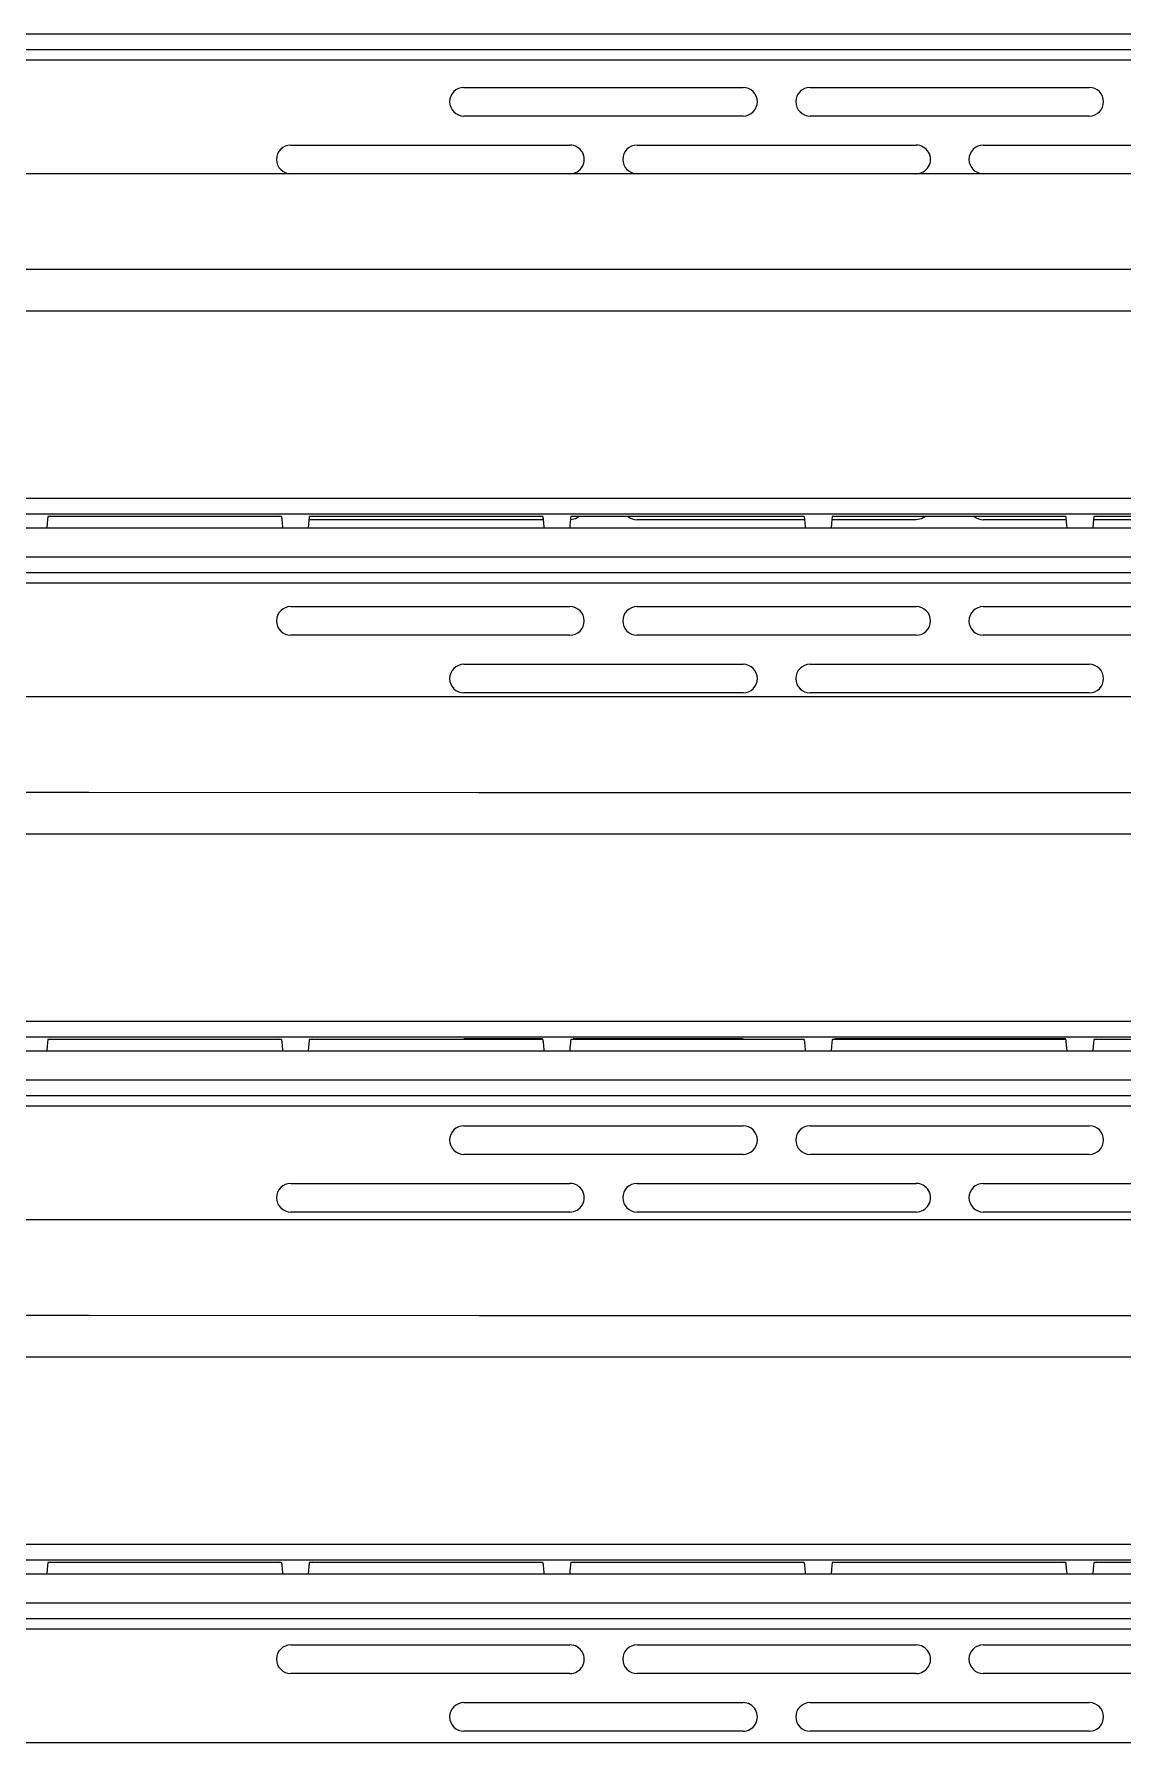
# Model space of a CAD drawing. Header units: millimetres. Extents: x 126 to 938, y 244 to 707.
# Drawn here: x 822.92 to 827.41, y 266.89 to 273.95 of the extents above; entities that cross this region are included whole.
import ezdxf

# ---------------------------------------------------------------- set-up
doc = ezdxf.new("R2010")
doc.units = ezdxf.units.MM

msp = doc.modelspace()

# ---------------------------------------------------------------- linework, layer by layer
at = {"color": 7, "linetype": 'Continuous', "lineweight": 25}
for p, q in [((821.8195, 273.8421), (828.8508, 273.8421)), ((824.6903, 273.7282), (825.8421, 273.7282)), ((826.119, 273.7282), (827.2709, 273.7282)), ((825.8421, 273.6101), (824.6903, 273.6101)), ((827.2709, 273.6101), (826.119, 273.6101)), ((823.9759, 273.4901), (825.1278, 273.4901)), ((825.4046, 273.4901), (826.5565, 273.4901)), ((826.8334, 273.4901), (827.9853, 273.4901)), ((828.8508, 273.3716), (822.1396, 273.3716)), ((825.1278, 273.372), (823.9759, 273.372)), ((826.5565, 273.372), (825.4046, 273.372)), ((827.9853, 273.372), (826.8334, 273.372)), ((822.9855, 271.9577), (823.9243, 271.9577)), ((825.0171, 271.9432), (824.0507, 271.9432)), ((824.0641, 271.9577), (825.0027, 271.9577)), ((825.1432, 271.9577), (826.0815, 271.9577)), ((826.0958, 271.9432), (825.4046, 271.9432)), ((826.5565, 271.9432), (826.2089, 271.9432)), ((826.2226, 271.9577), (827.1607, 271.9577)), ((827.1749, 271.9432), (826.8334, 271.9432)), ((827.9853, 271.9432), (827.2884, 271.9432)), ((827.3022, 271.9577), (828.2401, 271.9577)), ((822.9688, 271.9093), (822.8648, 271.9093)), ((823.9423, 271.9093), (822.9688, 271.9093)), ((824.0473, 271.9093), (823.9423, 271.9093)), ((825.0205, 271.9093), (824.0473, 271.9093)), ((825.1263, 271.9093), (825.0205, 271.9093)), ((826.0992, 271.9093), (825.1263, 271.9093)), ((826.2055, 271.9093), (826.0992, 271.9093)), ((827.1783, 271.9093), (826.2055, 271.9093)), ((827.285, 271.9093), (827.1783, 271.9093)), ((828.2576, 271.9093), (827.285, 271.9093)), ((821.8195, 271.6831), (828.8508, 271.6831)), ((823.9759, 271.5851), (825.1278, 271.5851)), ((825.4046, 271.5851), (826.5565, 271.5851)), ((826.8334, 271.5851), (827.9853, 271.5851)), ((825.1278, 271.467), (823.9759, 271.467)), ((826.5565, 271.467), (825.4046, 271.467)), ((827.9853, 271.467), (826.8334, 271.467)), ((824.6903, 271.347), (825.8421, 271.347)), ((826.119, 271.347), (827.2709, 271.347)), ((828.8508, 271.2126), (822.1396, 271.2126)), ((825.8421, 271.2288), (824.6903, 271.2288)), ((827.2709, 271.2288), (826.119, 271.2288)), ((822.9855, 269.7987), (823.9243, 269.7987)), ((824.0641, 269.7987), (825.0027, 269.7987)), ((825.0163, 269.8001), (824.6903, 269.8001)), ((825.8421, 269.8001), (825.1409, 269.8001)), ((825.1432, 269.7987), (826.0815, 269.7987)), ((827.1741, 269.8001), (826.2203, 269.8001)), ((826.2226, 269.7987), (827.1607, 269.7987)), ((827.3022, 269.7987), (828.2401, 269.7987)), ((822.9688, 269.7503), (822.8648, 269.7503)), ((823.9423, 269.7503), (822.9688, 269.7503)), ((824.0473, 269.7503), (823.9423, 269.7503)), ((825.0205, 269.7503), (824.0473, 269.7503)), ((825.1263, 269.7503), (825.0205, 269.7503)), ((826.0992, 269.7503), (825.1263, 269.7503)), ((826.2055, 269.7503), (826.0992, 269.7503)), ((827.1783, 269.7503), (826.2055, 269.7503)), ((827.285, 269.7503), (827.1783, 269.7503)), ((828.2576, 269.7503), (827.285, 269.7503)), ((821.8195, 269.5241), (828.8508, 269.5241)), ((824.6903, 269.442), (825.8421, 269.442)), ((826.119, 269.442), (827.2709, 269.442)), ((825.8421, 269.3238), (824.6903, 269.3238)), ((827.2709, 269.3238), (826.119, 269.3238)), ((823.9759, 269.2038), (825.1278, 269.2038)), ((825.4046, 269.2038), (826.5565, 269.2038)), ((826.8334, 269.2038), (827.9853, 269.2038)), ((828.8508, 269.0536), (822.1396, 269.0536)), ((825.1278, 269.0857), (823.9759, 269.0857)), ((826.5565, 269.0857), (825.4046, 269.0857)), ((827.9853, 269.0857), (826.8334, 269.0857)), ((822.9855, 267.6397), (823.9243, 267.6397)), ((824.0641, 267.6397), (825.0027, 267.6397)), ((825.1432, 267.6397), (826.0815, 267.6397)), ((826.2226, 267.6397), (827.1607, 267.6397)), ((827.3022, 267.6397), (828.2401, 267.6397)), ((822.9688, 267.5913), (822.8648, 267.5913)), ((823.9423, 267.5913), (822.9688, 267.5913)), ((824.0473, 267.5913), (823.9423, 267.5913)), ((825.0205, 267.5913), (824.0473, 267.5913)), ((825.1263, 267.5913), (825.0205, 267.5913)), ((826.0992, 267.5913), (825.1263, 267.5913)), ((826.2055, 267.5913), (826.0992, 267.5913)), ((827.1783, 267.5913), (826.2055, 267.5913)), ((827.285, 267.5913), (827.1783, 267.5913)), ((828.2576, 267.5913), (827.285, 267.5913)), ((821.8195, 267.3651), (828.8508, 267.3651)), ((823.9759, 267.2988), (825.1278, 267.2988)), ((825.4046, 267.2988), (826.5565, 267.2988)), ((826.8334, 267.2988), (827.9853, 267.2988)), ((825.1278, 267.1807), (823.9759, 267.1807)), ((826.5565, 267.1807), (825.4046, 267.1807)), ((827.9853, 267.1807), (826.8334, 267.1807)), ((824.6903, 267.0607), (825.8421, 267.0607)), ((826.119, 267.0607), (827.2709, 267.0607)), ((825.8421, 266.9426), (824.6903, 266.9426)), ((827.2709, 266.9426), (826.119, 266.9426)), ((828.8508, 266.8946), (822.1396, 266.8946))]:
    msp.add_line(p, q, dxfattribs=at)
at = {"color": 7, "linetype": 'Continuous', "lineweight": 25, "flags": 128}
for points in [[(828.8508, 273.948), (826.1557, 273.948), (823.4624, 273.948), (820.7727, 273.948)], [(820.9033, 273.8848), (823.5497, 273.8848), (826.1994, 273.8848), (828.8508, 273.8848)], [(828.8508, 272.9759), (826.8007, 272.9759), (824.7514, 272.9759), (823.1421, 272.9759), (821.5342, 272.976)], [(821.5253, 272.8058), (823.9651, 272.8058), (826.4073, 272.8057), (828.8508, 272.8057)], [(828.8508, 272.0314), (826.4072, 272.0314), (823.965, 272.0314), (821.5253, 272.0314)], [(821.5294, 271.9681), (823.9677, 271.9681), (826.4086, 271.9681), (828.8508, 271.9681)], [(822.9735, 271.9566), (822.9708, 271.9301), (822.9688, 271.9093)], [(825.1661, 271.9574), (825.1504, 271.9477), (825.1297, 271.9433)], [(826.2103, 271.9566), (826.2076, 271.9301), (826.2055, 271.9093)], [(826.5949, 271.9574), (826.5791, 271.9477), (826.5565, 271.9432)], [(827.2897, 271.9566), (827.2871, 271.9301), (827.285, 271.9093)], [(828.8508, 271.789), (826.1557, 271.789), (823.4624, 271.789), (820.7727, 271.789)], [(820.9033, 271.7258), (823.5497, 271.7258), (826.1994, 271.7258), (828.8508, 271.7258)], [(828.8508, 270.8169), (826.8007, 270.8169), (824.7514, 270.8169), (823.1421, 270.817), (821.5342, 270.817)], [(821.5253, 270.6468), (823.9651, 270.6468), (826.4073, 270.6467), (828.8508, 270.6467)], [(828.8508, 269.8724), (826.4072, 269.8724), (823.965, 269.8724), (821.5253, 269.8724)], [(821.5294, 269.8091), (823.9677, 269.8091), (826.4086, 269.8091), (828.8508, 269.8091)], [(822.9735, 269.7976), (822.9708, 269.7711), (822.9688, 269.7503)], [(826.2103, 269.7976), (826.2076, 269.7711), (826.2055, 269.7503)], [(827.2897, 269.7976), (827.2871, 269.7711), (827.285, 269.7503)], [(828.8508, 269.63), (826.1536, 269.63), (823.4582, 269.63), (820.7664, 269.63)], [(821.4207, 269.5668), (823.8951, 269.5668), (826.3723, 269.5668), (828.8508, 269.5668)], [(828.8508, 268.6579), (826.8007, 268.6579), (824.7514, 268.6579), (823.1421, 268.658), (821.5342, 268.658)], [(821.5253, 268.4878), (823.9651, 268.4878), (826.4073, 268.4877), (828.8508, 268.4877)], [(828.8508, 267.7134), (826.4072, 267.7134), (823.965, 267.7134), (821.5253, 267.7134)], [(821.5294, 267.6501), (823.9677, 267.6501), (826.4086, 267.6501), (828.8508, 267.6501)], [(822.9735, 267.6386), (822.9708, 267.6121), (822.9688, 267.5913)], [(826.2103, 267.6386), (826.2076, 267.6121), (826.2055, 267.5913)], [(827.2897, 267.6386), (827.2871, 267.6121), (827.285, 267.5913)], [(828.8508, 267.471), (826.1557, 267.471), (823.4624, 267.471), (820.7727, 267.471)], [(820.9033, 267.4078), (823.5497, 267.4078), (826.1994, 267.4078), (828.8508, 267.4078)]]:
    msp.add_lwpolyline(points, dxfattribs=at)
at = {"color": 7, "linetype": 'Continuous', "lineweight": 25}
for centre, radius, start, end in [((824.6903, 273.6692), 0.0591, 90.00028, 179.99972), ((825.8421, 273.6692), 0.0591, 270, 90), ((826.119, 273.6692), 0.0591, 90.00028, 179.99972), ((827.2709, 273.6692), 0.0591, 270.00578, 89.99422), ((824.6903, 273.6692), 0.0591, 180.00028, 269.99972), ((826.119, 273.6692), 0.0591, 180.00028, 269.99972), ((823.9759, 273.431), 0.0591, 90.00028, 179.99683), ((825.1278, 273.431), 0.0591, 269.99855, 90.00145), ((825.4046, 273.431), 0.0591, 90.00606, 179.99683), ((826.5565, 273.431), 0.0591, 269.99855, 90.00145), ((826.8334, 273.431), 0.0591, 90.00028, 179.99683), ((823.9759, 273.431), 0.0591, 180.00028, 269.99972), ((825.4046, 273.431), 0.0591, 180.00028, 269.99394), ((826.8334, 273.431), 0.0591, 180.00028, 269.99972), ((825.4046, 272.0023), 0.059, 230.19479, 270.00377), ((826.8334, 272.0023), 0.059, 230.19479, 270.00955), ((823.9759, 271.526), 0.0591, 90.00028, 179.99972), ((825.1278, 271.526), 0.0591, 270, 90), ((825.4046, 271.526), 0.0591, 90.00606, 179.99972), ((826.5565, 271.526), 0.0591, 270, 90), ((826.8334, 271.526), 0.0591, 90.00028, 179.99972), ((823.9759, 271.526), 0.0591, 180.00028, 269.99972), ((825.4046, 271.526), 0.0591, 180.00028, 269.99394), ((826.8334, 271.526), 0.0591, 180.00028, 269.99972), ((824.6903, 271.2879), 0.0591, 90.00028, 179.99972), ((825.8421, 271.2879), 0.0591, 270, 90), ((826.119, 271.2879), 0.0591, 90.00028, 179.99972), ((827.2709, 271.2879), 0.0591, 270.00578, 89.99422), ((824.6903, 271.2879), 0.0591, 180.00028, 269.99972), ((826.119, 271.2879), 0.0591, 180.00028, 269.99972), ((824.6903, 269.3829), 0.0591, 90.00028, 179.99972), ((825.8421, 269.3829), 0.0591, 270, 90), ((826.119, 269.3829), 0.0591, 90.00028, 179.99972), ((827.2709, 269.3829), 0.0591, 270.00578, 89.99422), ((824.6903, 269.3829), 0.0591, 180.00028, 269.99972), ((826.119, 269.3829), 0.0591, 180.00028, 269.99972), ((823.9759, 269.1448), 0.0591, 90.00028, 179.99972), ((825.1278, 269.1448), 0.0591, 269.99711, 90.00289), ((825.4046, 269.1448), 0.0591, 90.00606, 179.99972), ((826.5565, 269.1448), 0.0591, 269.99711, 90.00289), ((826.8334, 269.1448), 0.0591, 90.00028, 179.99972), ((823.9759, 269.1448), 0.059, 179.99619, 270.0096), ((825.4046, 269.1448), 0.059, 179.99619, 270.00381), ((826.8334, 269.1448), 0.059, 179.99619, 270.0096), ((823.9759, 267.2398), 0.0591, 90.00028, 179.99972), ((825.1278, 267.2398), 0.0591, 269.99711, 90.00289), ((825.4046, 267.2398), 0.0591, 90.00606, 179.99972), ((826.5565, 267.2398), 0.0591, 269.99711, 90.00289), ((826.8334, 267.2398), 0.0591, 90.00028, 179.99972), ((823.9759, 267.2398), 0.0591, 180.00606, 269.99972), ((825.4046, 267.2398), 0.0591, 180.00606, 269.99394), ((826.8334, 267.2398), 0.0591, 180.00606, 269.99972), ((824.6903, 267.0017), 0.0591, 90.00028, 179.99394), ((825.8421, 267.0017), 0.0591, 269.99711, 90.00289), ((826.119, 267.0017), 0.0591, 90.00028, 179.99394), ((827.2709, 267.0017), 0.0591, 270.00289, 89.99711), ((824.6903, 267.0017), 0.0591, 180.00028, 269.99972), ((826.119, 267.0017), 0.0591, 180.00028, 269.99972)]:
    msp.add_arc(centre, radius, start, end, dxfattribs=at)
for points, knots in [([(822.9855, 271.9577), (822.984, 271.9576), (822.9811, 271.9576), (822.9775, 271.9575), (822.9752, 271.9571), (822.9739, 271.957), (822.9736, 271.9567), (822.9735, 271.9566)], [0, 0, 0, 0, 0.371873, 0.700945, 0.893748, 0.964664, 1, 1, 1, 1]), ([(823.9376, 271.9565), (823.9375, 271.9566), (823.9371, 271.9569), (823.9357, 271.9571), (823.9338, 271.9573), (823.9315, 271.9575), (823.9284, 271.9576), (823.926, 271.9576), (823.9243, 271.9577)], [0, 0, 0, 0, 0.038411, 0.115283, 0.304392, 0.4619, 0.636481, 1, 1, 1, 1]), ([(823.9376, 271.9565), (823.9382, 271.9512), (823.939, 271.9423), (823.9403, 271.9301), (823.9413, 271.9197), (823.942, 271.9128), (823.9423, 271.9093)], [0, 0, 0, 0, 0.340026, 0.559979, 0.779996, 1, 1, 1, 1]), ([(824.052, 271.9566), (824.0511, 271.9478), (824.0496, 271.932), (824.048, 271.9163), (824.0473, 271.9093)], [0, 0, 0, 0, 0.5599686, 1, 1, 1, 1]), ([(824.0641, 271.9577), (824.0626, 271.9576), (824.0598, 271.9576), (824.0561, 271.9575), (824.0537, 271.9571), (824.0525, 271.957), (824.0521, 271.9567), (824.052, 271.9566)], [0, 0, 0, 0, 0.370958, 0.700052, 0.892829, 0.964489, 1, 1, 1, 1]), ([(825.0158, 271.9565), (825.0157, 271.9566), (825.0153, 271.9569), (825.0139, 271.9571), (825.0121, 271.9573), (825.0097, 271.9575), (825.0067, 271.9576), (825.0043, 271.9576), (825.0027, 271.9577)], [0, 0, 0, 0, 0.0379312, 0.1142353, 0.3035139, 0.4612728, 0.6354254, 1, 1, 1, 1]), ([(825.0158, 271.9565), (825.0164, 271.9512), (825.0172, 271.9424), (825.0185, 271.9301), (825.0195, 271.9197), (825.0202, 271.9128), (825.0205, 271.9093)], [0, 0, 0, 0, 0.340011, 0.560032, 0.779979, 1, 1, 1, 1]), ([(825.131, 271.9566), (825.1301, 271.9478), (825.1285, 271.932), (825.127, 271.9163), (825.1263, 271.9093)], [0, 0, 0, 0, 0.560011, 1, 1, 1, 1]), ([(825.1432, 271.9577), (825.1417, 271.9576), (825.1388, 271.9576), (825.1351, 271.9574), (825.1327, 271.9571), (825.1315, 271.957), (825.1311, 271.9567), (825.131, 271.9566)], [0, 0, 0, 0, 0.370395, 0.699856, 0.892497, 0.964333, 1, 1, 1, 1]), ([(826.0945, 271.9565), (826.0944, 271.9566), (826.094, 271.9569), (826.0926, 271.9571), (826.0908, 271.9573), (826.0885, 271.9575), (826.0854, 271.9576), (826.0831, 271.9576), (826.0815, 271.9577)], [0, 0, 0, 0, 0.037289, 0.113001, 0.30272, 0.460187, 0.634191, 1, 1, 1, 1]), ([(826.0945, 271.9565), (826.095, 271.9512), (826.0959, 271.9424), (826.0971, 271.9301), (826.0982, 271.9197), (826.0989, 271.9128), (826.0992, 271.9093)], [0, 0, 0, 0, 0.339989, 0.560017, 0.779971, 1, 1, 1, 1]), ([(826.2226, 271.9577), (826.2211, 271.9576), (826.2182, 271.9576), (826.2144, 271.9574), (826.212, 271.9571), (826.2107, 271.957), (826.2104, 271.9567), (826.2103, 271.9566)], [0, 0, 0, 0, 0.369367, 0.69919, 0.891258, 0.963786, 1, 1, 1, 1]), ([(827.1736, 271.9565), (827.1734, 271.9566), (827.173, 271.9569), (827.1717, 271.9571), (827.1699, 271.9573), (827.1676, 271.9575), (827.1646, 271.9576), (827.1623, 271.9576), (827.1607, 271.9577)], [0, 0, 0, 0, 0.037665, 0.112306, 0.302575, 0.459787, 0.633706, 1, 1, 1, 1]), ([(827.1736, 271.9565), (827.1741, 271.9512), (827.175, 271.9424), (827.1762, 271.9301), (827.1772, 271.9197), (827.1779, 271.9128), (827.1783, 271.9093)], [0, 0, 0, 0, 0.339975, 0.559963, 0.780013, 1, 1, 1, 1]), ([(827.3022, 271.9577), (827.3007, 271.9576), (827.2977, 271.9576), (827.294, 271.9574), (827.2915, 271.9571), (827.2902, 271.9569), (827.2898, 271.9567), (827.2897, 271.9566)], [0, 0, 0, 0, 0.3687725, 0.6988978, 0.8908415, 0.9640351, 1, 1, 1, 1]), ([(822.9855, 269.7987), (822.984, 269.7986), (822.9811, 269.7986), (822.9775, 269.7984), (822.9752, 269.7981), (822.9739, 269.798), (822.9736, 269.7977), (822.9735, 269.7976)], [0, 0, 0, 0, 0.371865, 0.700926, 0.893692, 0.964665, 1, 1, 1, 1]), ([(823.9376, 269.7975), (823.9375, 269.7976), (823.9371, 269.7979), (823.9357, 269.7981), (823.9338, 269.7983), (823.9315, 269.7985), (823.9284, 269.7986), (823.926, 269.7986), (823.9243, 269.7987)], [0, 0, 0, 0, 0.038525, 0.115387, 0.304497, 0.461967, 0.636535, 1, 1, 1, 1]), ([(823.9376, 269.7975), (823.9382, 269.7921), (823.939, 269.7833), (823.9403, 269.7711), (823.9413, 269.7607), (823.942, 269.7538), (823.9423, 269.7503)], [0, 0, 0, 0, 0.339984, 0.559952, 0.780045, 1, 1, 1, 1]), ([(824.052, 269.7976), (824.0511, 269.7888), (824.0496, 269.773), (824.048, 269.7573), (824.0473, 269.7503)], [0, 0, 0, 0, 0.560058, 1, 1, 1, 1]), ([(824.0641, 269.7987), (824.0626, 269.7986), (824.0598, 269.7986), (824.0561, 269.7985), (824.0537, 269.7981), (824.0525, 269.798), (824.0521, 269.7977), (824.052, 269.7976)], [0, 0, 0, 0, 0.371017, 0.700146, 0.892951, 0.964622, 1, 1, 1, 1]), ([(825.0158, 269.7975), (825.0157, 269.7976), (825.0153, 269.7979), (825.0139, 269.7981), (825.0121, 269.7983), (825.0097, 269.7985), (825.0067, 269.7986), (825.0043, 269.7986), (825.0027, 269.7987)], [0, 0, 0, 0, 0.03793, 0.114281, 0.303525, 0.461293, 0.635439, 1, 1, 1, 1]), ([(825.0158, 269.7975), (825.0164, 269.7922), (825.0172, 269.7834), (825.0185, 269.7711), (825.0195, 269.7607), (825.0202, 269.7538), (825.0205, 269.7503)], [0, 0, 0, 0, 0.340032, 0.559942, 0.779965, 1, 1, 1, 1]), ([(825.131, 269.7976), (825.1301, 269.7888), (825.1285, 269.773), (825.127, 269.7573), (825.1263, 269.7503)], [0, 0, 0, 0, 0.5600734, 1, 1, 1, 1]), ([(825.1432, 269.7987), (825.1417, 269.7986), (825.1388, 269.7986), (825.1351, 269.7984), (825.1327, 269.7981), (825.1315, 269.798), (825.1311, 269.7977), (825.131, 269.7976)], [0, 0, 0, 0, 0.370395, 0.699856, 0.892497, 0.964333, 1, 1, 1, 1]), ([(826.0945, 269.7975), (826.0944, 269.7976), (826.094, 269.7979), (826.0926, 269.7981), (826.0908, 269.7983), (826.0885, 269.7985), (826.0854, 269.7986), (826.0831, 269.7986), (826.0815, 269.7987)], [0, 0, 0, 0, 0.037531, 0.113178, 0.302861, 0.460281, 0.634262, 1, 1, 1, 1]), ([(826.0945, 269.7975), (826.095, 269.7922), (826.0959, 269.7834), (826.0971, 269.7711), (826.0982, 269.7607), (826.0989, 269.7538), (826.0992, 269.7503)], [0, 0, 0, 0, 0.339947, 0.560052, 0.78002, 1, 1, 1, 1]), ([(826.2226, 269.7987), (826.2211, 269.7986), (826.2182, 269.7986), (826.2144, 269.7984), (826.212, 269.7981), (826.2107, 269.7979), (826.2104, 269.7977), (826.2103, 269.7976)], [0, 0, 0, 0, 0.3694007, 0.6992681, 0.8913247, 0.9639151, 1, 1, 1, 1]), ([(827.1736, 269.7975), (827.1734, 269.7976), (827.173, 269.7979), (827.1717, 269.7981), (827.1699, 269.7983), (827.1676, 269.7985), (827.1646, 269.7986), (827.1623, 269.7986), (827.1607, 269.7987)], [0, 0, 0, 0, 0.037665, 0.112306, 0.302575, 0.459787, 0.633706, 1, 1, 1, 1]), ([(827.1736, 269.7975), (827.1741, 269.7922), (827.175, 269.7834), (827.1762, 269.7711), (827.1772, 269.7607), (827.1779, 269.7538), (827.1783, 269.7503)], [0, 0, 0, 0, 0.339975, 0.560025, 0.77995, 1, 1, 1, 1]), ([(827.3022, 269.7987), (827.3007, 269.7986), (827.2977, 269.7986), (827.294, 269.7984), (827.2915, 269.7981), (827.2902, 269.7979), (827.2898, 269.7977), (827.2897, 269.7976)], [0, 0, 0, 0, 0.3687725, 0.6988978, 0.8908415, 0.9640351, 1, 1, 1, 1]), ([(822.9855, 267.6397), (822.984, 267.6396), (822.9811, 267.6396), (822.9775, 267.6394), (822.9752, 267.6391), (822.9739, 267.639), (822.9736, 267.6387), (822.9735, 267.6386)], [0, 0, 0, 0, 0.371865, 0.700926, 0.893692, 0.964665, 1, 1, 1, 1]), ([(823.9376, 267.6385), (823.9375, 267.6386), (823.9371, 267.6389), (823.9357, 267.6391), (823.9338, 267.6393), (823.9315, 267.6395), (823.9284, 267.6396), (823.926, 267.6396), (823.9243, 267.6397)], [0, 0, 0, 0, 0.038525, 0.115387, 0.304497, 0.461967, 0.636535, 1, 1, 1, 1]), ([(823.9376, 267.6385), (823.9382, 267.6332), (823.939, 267.6243), (823.9403, 267.6121), (823.9413, 267.6017), (823.942, 267.5948), (823.9423, 267.5913)], [0, 0, 0, 0, 0.339984, 0.559952, 0.780045, 1, 1, 1, 1]), ([(824.052, 267.6386), (824.0511, 267.6298), (824.0496, 267.614), (824.048, 267.5983), (824.0473, 267.5913)], [0, 0, 0, 0, 0.560004, 1, 1, 1, 1]), ([(824.0641, 267.6397), (824.0626, 267.6396), (824.0598, 267.6396), (824.0561, 267.6395), (824.0537, 267.6391), (824.0525, 267.639), (824.0521, 267.6387), (824.052, 267.6386)], [0, 0, 0, 0, 0.370914, 0.699952, 0.892704, 0.964355, 1, 1, 1, 1]), ([(825.0158, 267.6385), (825.0157, 267.6386), (825.0153, 267.6389), (825.0139, 267.6391), (825.0121, 267.6393), (825.0097, 267.6395), (825.0067, 267.6396), (825.0043, 267.6396), (825.0027, 267.6397)], [0, 0, 0, 0, 0.03793, 0.114281, 0.303525, 0.461293, 0.635439, 1, 1, 1, 1]), ([(825.0158, 267.6385), (825.0164, 267.6332), (825.0172, 267.6244), (825.0185, 267.6121), (825.0195, 267.6017), (825.0202, 267.5948), (825.0205, 267.5913)], [0, 0, 0, 0, 0.340033, 0.560068, 0.779965, 1, 1, 1, 1]), ([(825.131, 267.6386), (825.1301, 267.6298), (825.1285, 267.614), (825.127, 267.5983), (825.1263, 267.5913)], [0, 0, 0, 0, 0.5600734, 1, 1, 1, 1]), ([(825.1432, 267.6397), (825.1417, 267.6396), (825.1388, 267.6396), (825.1351, 267.6394), (825.1327, 267.6391), (825.1315, 267.639), (825.1311, 267.6387), (825.131, 267.6386)], [0, 0, 0, 0, 0.370395, 0.699856, 0.892497, 0.964333, 1, 1, 1, 1]), ([(826.0945, 267.6385), (826.0944, 267.6386), (826.094, 267.6389), (826.0926, 267.6391), (826.0908, 267.6393), (826.0885, 267.6395), (826.0854, 267.6396), (826.0831, 267.6396), (826.0815, 267.6397)], [0, 0, 0, 0, 0.0372877, 0.1130473, 0.3027576, 0.4602008, 0.6342076, 1, 1, 1, 1]), ([(826.0945, 267.6385), (826.095, 267.6332), (826.0959, 267.6244), (826.0971, 267.6121), (826.0982, 267.6017), (826.0989, 267.5948), (826.0992, 267.5913)], [0, 0, 0, 0, 0.339947, 0.560052, 0.78002, 1, 1, 1, 1]), ([(826.2226, 267.6397), (826.2211, 267.6396), (826.2182, 267.6396), (826.2144, 267.6394), (826.212, 267.6391), (826.2107, 267.6389), (826.2104, 267.6387), (826.2103, 267.6386)], [0, 0, 0, 0, 0.3694007, 0.6992681, 0.8913247, 0.9639151, 1, 1, 1, 1]), ([(827.1736, 267.6385), (827.1734, 267.6386), (827.173, 267.6389), (827.1717, 267.6391), (827.1699, 267.6393), (827.1676, 267.6395), (827.1646, 267.6396), (827.1623, 267.6396), (827.1607, 267.6397)], [0, 0, 0, 0, 0.037665, 0.112306, 0.302575, 0.459787, 0.633706, 1, 1, 1, 1]), ([(827.1736, 267.6385), (827.1741, 267.6332), (827.175, 267.6244), (827.1762, 267.6121), (827.1772, 267.6017), (827.1779, 267.5948), (827.1783, 267.5913)], [0, 0, 0, 0, 0.339975, 0.560025, 0.77995, 1, 1, 1, 1]), ([(827.3022, 267.6397), (827.3007, 267.6396), (827.2977, 267.6396), (827.294, 267.6394), (827.2915, 267.6391), (827.2902, 267.6389), (827.2898, 267.6387), (827.2897, 267.6386)], [0, 0, 0, 0, 0.3687725, 0.6988978, 0.8908415, 0.9640351, 1, 1, 1, 1])]:
    msp.add_open_spline(points, degree=3, knots=knots, dxfattribs=at)

doc.saveas('drawing.dxf')
